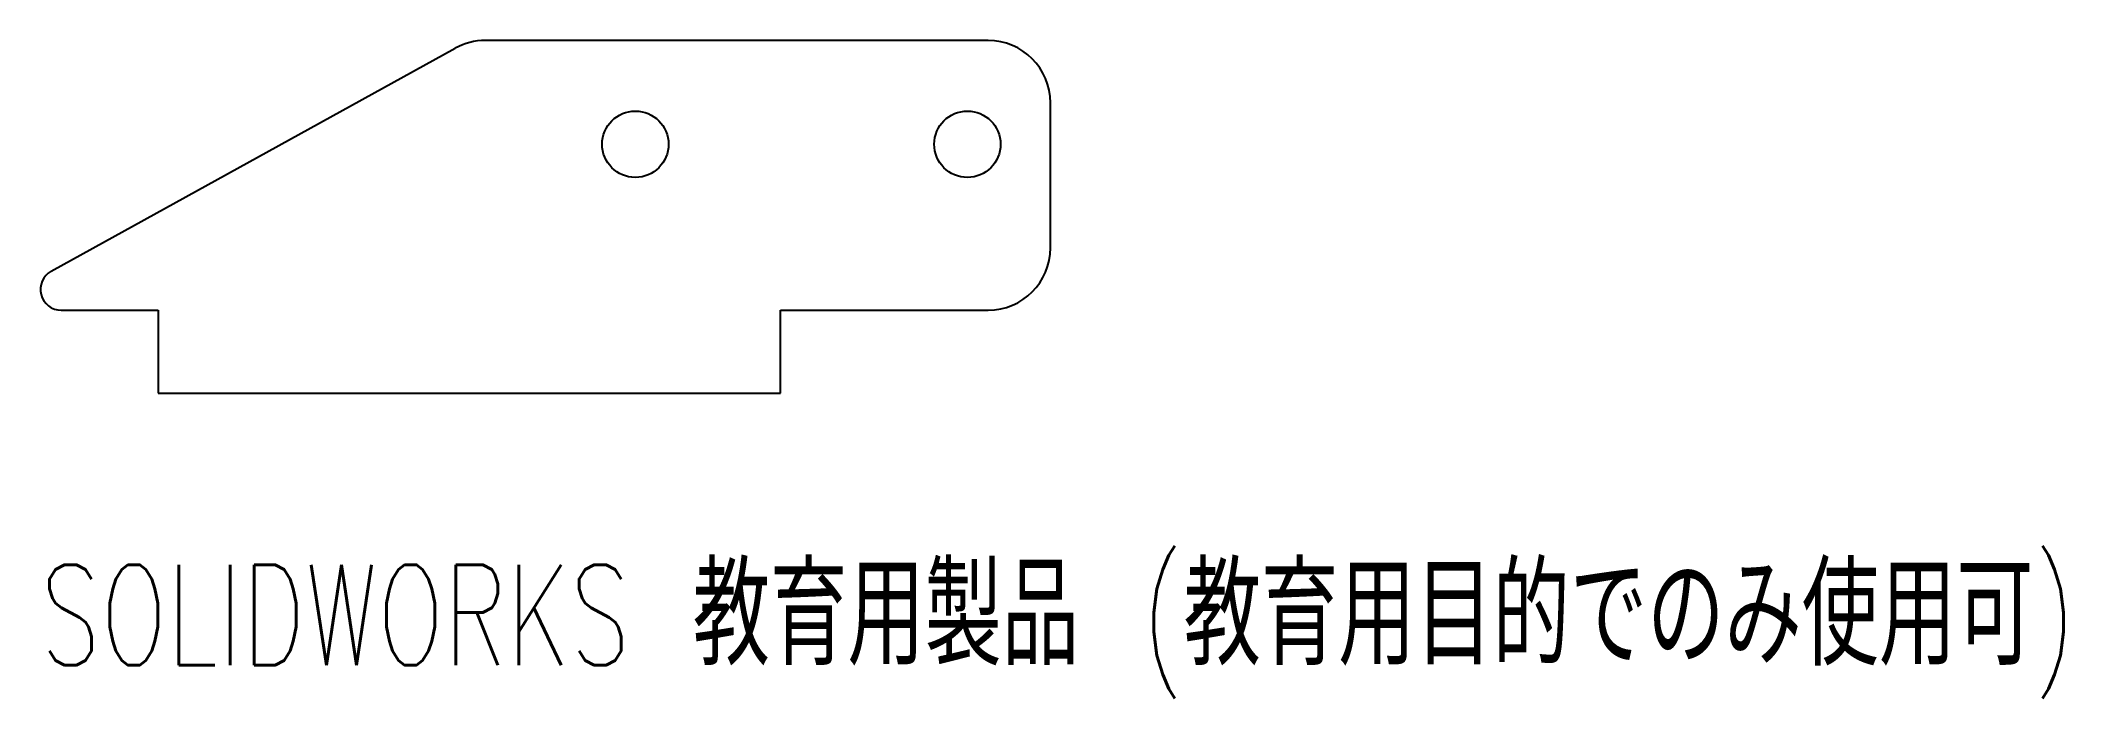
# Model space of a CAD drawing. Header units: millimetres. Extents: x -20.7 to 76.8, y -18.7 to 13.
import ezdxf

# ---------------------------------------------------------------- set-up
doc = ezdxf.new("R2010")
doc.units = ezdxf.units.MM
doc.styles.add('SLDTEXTSTYLE0', font='TXT', dxfattribs={"width": 0.7, "bigfont": 'bigfont'})

msp = doc.modelspace()

# ---------------------------------------------------------------- linework, layer by layer
at = {"color": 7, "linetype": 'Continuous', "lineweight": 25}
for p, q in [((25, 13), (0.773, 13)), ((-20.149, 1.875), (-0.677, 12.626)), ((28, 3), (28, 10)), ((-19.666, 0), (-15, 0)), ((-15, 0), (-15, -4)), ((15, -4), (15, 0)), ((15, 0), (25, 0)), ((-15, -4), (15, -4))]:
    msp.add_line(p, q, dxfattribs=at)
for centre in [(8, 8), (24, 8)]:
    msp.add_circle(centre, 1.6, dxfattribs=at)
for centre, radius, start, end in [((0.773, 10), 3, 90, 118.90375), ((25, 10), 3, 0, 90), ((25, 3), 3, 270, 0), ((-19.666, 1), 1, 118.90375, 270)]:
    msp.add_arc(centre, radius, start, end, dxfattribs=at)

# ---------------------------------------------------------------- texts
at = {"color": 7, "linetype": 'Continuous', "insert": (-20.666, -12.27), "char_height": 4.83362, "attachment_point": 1, "style": 'SLDTEXTSTYLE0'}
msp.add_mtext('SOLIDWORKS 教育用製品 (教育用目的でのみ使用可)', dxfattribs=at)

doc.saveas('drawing.dxf')
